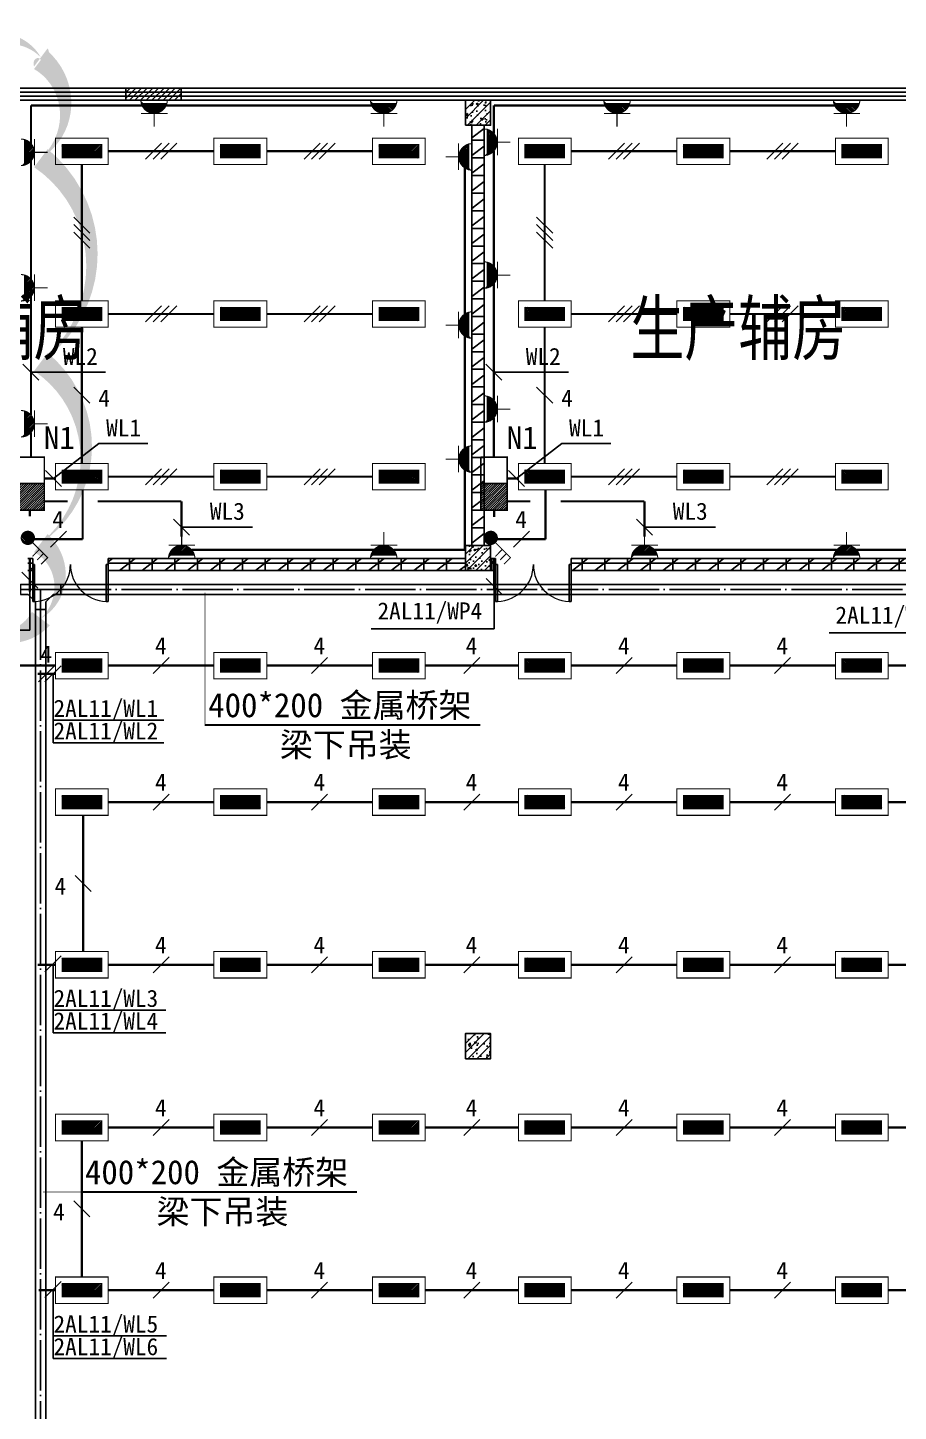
# Model space of a CAD drawing. Header units: millimetres. Extents: x -633009578 to 5705885, y -633235091 to 2571734.
# Drawn here: x 2806670 to 2823974, y 1965543 to 1993039 of the extents above; entities that cross this region are included whole.
import ezdxf

# ---------------------------------------------------------------- set-up
doc = ezdxf.new("R2010")
doc.units = ezdxf.units.MM
doc.header["$LTSCALE"] = 1000
doc.header["$MEASUREMENT"] = 0
doc.linetypes.add('DOTE', pattern=[2.4200000000000004, 2, -0.2, 0.02, -0.2])
doc.layers.get('0').update_dxf_attribs({"color": 9})
for name, color, linetype in [('3T_WOOD', 21, 'Continuous'), ('A-COLUM(柱)', 255, 'Continuous'), ('A-DOOR(门）', 4, 'Continuous'), ('A-F-AREA(计算)', 5, 'Continuous'), ('A-HATH(填充)', 8, 'Continuous'), ('A-TEXT(房间)', 243, 'Continuous'), ('A-WALL(墙)', 255, 'Continuous'), ('A-WINDOW（窗）', 4, 'Continuous'), ('DIM_MODI', 6, 'Continuous'), ('电-强电平面-标注', 3, 'Continuous'), ('电-强电平面-线缆', 3, 'Continuous'), ('电-桥架', 4, 'Continuous'), ('设备-插座', 3, 'Continuous'), ('设备-照明', 3, 'Continuous'), ('设备-箱柜', 3, 'Continuous')]:
    doc.layers.add(name, color=color, linetype=linetype)
doc.styles.add('_TCH', font='simhei.ttf', dxfattribs={"width": 0.75, "bigfont": 'hztxt.shx'})
doc.styles.add('ELEC-DIM', font='simhei.ttf')
doc.styles.add('IDQSTYLE', font='simhei.ttf', dxfattribs={"width": 0.707, "bigfont": 'hztxt.shx'})
pattern_1 = [(0, (-1310557.920547385, -2.793967723846436e-09), (0, 350), []), (37.875, (-1310157.920547385, -2.793967723846436e-09), (-169.61527734408, 218.0766567528281), []), (90, (-1310157.920547385, -2.793967723846436e-09), (-450, 2.755455298081545e-14), [])]

# ---------------------------------------------------------------- blocks, each defined once
blk = doc.blocks.new('$TCHSYS$WIN2D')
for p, q in [((-0.5, 0.5), (0.5, 0.5)), ((0.5, 0.1666666666666666), (-0.5, 0.1666666666666666)), ((0.5, -0.1666666666666667), (-0.5, -0.1666666666666667)), ((-0.4999999999999999, -0.5), (0.5, -0.5))]:
    blk.add_line(p, q)
blk = doc.blocks.new('$DorLib2D$00000002')
for p, q in [((-0.5, -5.684341886080802e-17), (-0.5000000000000007, 0.4875)), ((-0.4750000000000007, 0.4875), (-0.5000000000000007, 0.4875)), ((-0.475, -2.842170943040401e-17), (-0.4750000000000007, 0.4875)), ((0.475, -2.842170943040401e-17), (0.4750000000000007, 0.4875)), ((0.4750000000000007, 0.4875), (0.5000000000000007, 0.4875)), ((0.5, -5.684341886080802e-17), (0.5000000000000007, 0.4875)), ((-0.5, -5.684341886080802e-17), (-0.475, -2.842170943040401e-17)), ((0.5, -5.684341886080802e-17), (0.475, -2.842170943040401e-17))]:
    blk.add_line(p, q)
at = {"lineweight": 13}
for centre, start, end in [((-0.4875, -4.263256414560601e-17), 0, 88.53071641864632), ((0.4875, -4.263256414560601e-17), 91.4692835813537, 180)]:
    blk.add_arc(centre, 0.4875, start, end, dxfattribs=at)
blk = doc.blocks.new('_FZH')
h = blk.add_hatch()
h.set_pattern_fill('钢筋混凝土', color=256, scale=0.1, style=0)
h.set_pattern_definition([(45, (0, 0), (-0.1767766952966369, 0.1767766952966369), []), (50, (0, 0), (0.7172601826007535, -0.06275213498259512), [0.07500000000000001, -0.8250000000000001]), (355, (0, 0), (-0.138751333613, 0.7521921337000119), [0.06, -0.66]), (100.4514, (0.05977168000000001, -0.00522934), (0.5785093817140216, 0.6894395420609536), [0.06374019, -0.701142112]), (46.1842, (0, 0.2), (1.067241048625645, -0.1655190143290181), [0.1125, -1.2375]), (96.6356, (0.088936745, 0.186206693), (0.9346627055487033, 0.9741178709004418), [0.095610288, -1.051713]), (351.1842, (0, 0.2), (0.9346619451336272, 0.9741186009253247), [0.09000000000000001, -0.9900000000000001]), (21, (0.1, 0.15), (0.5969070521184617, -0.4026188906653388), [0.07500000000000001, -0.8250000000000001]), (326, (0.1, 0.15), (0.2433153319215824, 0.7251500450468529), [0.06, -0.66]), (71.4514, (0.149742233, 0.116448394), (0.84022262858149, 0.3225304967099524), [0.06374019, -0.701142112]), (37.50000000000001, (0, 0), (0.01215985531729062, 0.3328938538313115), [0, -0.652, 0, -0.67, 0, -0.6625000000000001]), (7.499999999999999, (0, 0), (0.2630695374421486, 0.3944117118823603), [0, -0.382, 0, -0.637, 0, -0.2525]), (-32.5, (-0.223, 0), (0.533822436172409, -0.02255487173437976), [0, -0.25, 0, -0.78, 0, -1.035]), (-42.5, (-0.323, 0), (0.5831861693423862, 0.1001049823323177), [0, -0.325, 0, -0.518, 0, -0.735])])
h.paths.add_polyline_path([(-0.5, -0.5), (0.5, -0.5), (0.5, 0.5), (-0.5, 0.5)])
blk.add_lwpolyline([(-0.5, -0.5), (0.5, -0.5), (0.5, 0.5), (-0.5, 0.5)], close=True)
blk = doc.blocks.new('9-3-1')
h = blk.add_hatch()
h.set_pattern_fill('ANSI31', color=256, scale=50)
h.set_pattern_definition([(45, (0, 0), (-56.1266007566822, 56.12660075668221), [])])
h.paths.add_polyline_path([(1152740.587886431, 1313862.080887664), (1153840.587886431, 1313862.080887664), (1153840.587886431, 1313622.080887664), (1152740.587886431, 1313622.080887664)])
at = {"layer": 'A-HATH(填充)'}
h = blk.add_hatch(dxfattribs=at)
h.set_pattern_fill('空心砖', color=256, scale=100, style=0)
h.set_pattern_definition(pattern_1)
h.paths.add_polyline_path([(1159620.598288298, 1304772.080887664), (1159860.598288298, 1304772.080887664), (1159860.598288298, 1313122.080887664), (1159620.598288298, 1313122.080887664)])
h = blk.add_hatch(dxfattribs=at)
h.set_pattern_fill('空心砖', color=256, scale=100, style=0)
h.set_pattern_definition(pattern_1)
h.paths.add_polyline_path([(1150790.598288325, 1304512.080887658), (1150790.598288325, 1304272.080887658), (1150890.598288065, 1304272.080887661), (1150890.598288065, 1304512.080887661)])
h = blk.add_hatch(dxfattribs=at)
h.set_pattern_fill('空心砖', color=256, scale=100, style=0)
h.set_pattern_definition(pattern_1)
h.paths.add_polyline_path([(1159490.598288325, 1304272.080887664), (1159490.598288325, 1304512.080887653), (1152390.598288065, 1304512.080887661), (1152390.598288065, 1304272.080887661)])
h = blk.add_hatch(dxfattribs=at)
h.set_pattern_fill('空心砖', color=256, scale=100, style=0)
h.set_pattern_definition(pattern_1)
h.paths.add_polyline_path([(1159990.598288325, 1304512.080887658), (1159990.598288325, 1304272.080887658), (1160090.598288573, 1304272.080887661), (1160090.598288573, 1304512.080887661)])
h = blk.add_hatch(dxfattribs=at)
h.set_pattern_fill('空心砖', color=256, scale=100, style=0)
h.set_pattern_definition(pattern_1)
h.paths.add_polyline_path([(1168690.598288325, 1304272.080887664), (1168690.598288325, 1304512.080887653), (1161590.598288573, 1304512.080887661), (1161590.598288573, 1304272.080887661)])
blk.add_lwpolyline([(1152740.587886431, 1313862.080887664), (1153840.587886431, 1313862.080887664), (1153840.587886431, 1313622.080887664), (1152740.587886431, 1313622.080887664)], close=True)
at = {"layer": 'A-F-AREA(计算)'}
blk.add_lwpolyline([(1121700.575826842, 1313862.080936), (1255980.575826842, 1313862.080936), (1255980.575826842, 1177782.080936), (1121700.575826842, 1177782.080936)], close=True, dxfattribs=at)
at = {"layer": 'A-WALL(墙)'}
for p, q in [((1159620.598288292, 1304772.080887693), (1159620.598288298, 1313122.080887664)), ((1159860.598288349, 1304772.080887693), (1159860.598288298, 1313122.080887664)), ((1150890.598288065, 1304512.080887661), (1150790.598288553, 1304512.080887755)), ((1150890.598288065, 1304272.080887661), (1150890.598288065, 1304512.080887661)), ((1159490.598288553, 1304512.08088764), (1152390.598288065, 1304512.080887661)), ((1152390.598288065, 1304512.080887661), (1152390.598288065, 1304272.080887661)), ((1160090.598288573, 1304512.080887661), (1159990.598288553, 1304512.080888612)), ((1160090.598288573, 1304272.080887661), (1160090.598288573, 1304512.080887661)), ((1168690.598288553, 1304512.080887666), (1161590.598288573, 1304512.080887661)), ((1161590.598288573, 1304512.080887661), (1161590.598288573, 1304272.080887661)), ((1150790.598288553, 1304272.080887577), (1150890.598288065, 1304272.080887661)), ((1152390.598288065, 1304272.080887661), (1159490.598288553, 1304272.080887649)), ((1159990.598288553, 1304272.080887387), (1160090.598288573, 1304272.080887661)), ((1161590.598288573, 1304272.080887661), (1168690.598288553, 1304272.080887658))]:
    blk.add_line(p, q, dxfattribs=at)
at = {"layer": 'DIM_MODI', "color": 8}
blk.add_lwpolyline([(1149590.855249543, 1314470.877249395, 0, 450, 0.5), (1149590.855249543, 1312220.877249395, 0, 450, 0.5), (1149590.855249543, 1310270.877249395, 0, 450, 0.5), (1149590.855249543, 1308770.877249395, 0, 450, 0.5), (1149590.855249543, 1306070.877249395, 0, 450, 0.5), (1149590.855249543, 1304270.877249395, 0, 450, 0.5), (1149590.855249543, 1303319.062357718, 0, 450, 0.5), (1151052.939990796, 1303319.062357718, 0, 450, 0.5), (1151052.939990796, 1304819.062357718, 0, 450, 0.5), (1151052.939990796, 1308419.062357718, 0, 450, 0.5), (1151052.939990796, 1312469.062357718, 0, 450, 0.5), (1151052.939990796, 1314419.062357718, 0, 450, 0.5), (1151052.939990796, 1314470.877249395, 0, 450, 0.5)], format="xyseb", close=True, dxfattribs=at)
at = {"layer": 'A-COLUM(柱)', "xscale": 500, "yscale": 500, "zscale": 500}
for p in [(1159740.598288325, 1313372.080887664), (1159740.598288325, 1304522.080887664), (1159740.598288325, 1294822.080887664)]:
    blk.add_blockref('_FZH', p, dxfattribs=at)
at = {"layer": 'A-DOOR(门）', "extrusion": (0, 0, -1), "xscale": -1500, "yscale": 1500, "zscale": 1500, "rotation": 180}
for p in [(-1151640.598288252, 1304392.080887653), (-1160840.598288512, 1304392.080887653)]:
    blk.add_blockref('$DorLib2D$00000002', p, dxfattribs=at)
at = {"layer": 'A-WINDOW（窗）', "extrusion": (0, 0, -1), "xscale": -50000.04198255227, "yscale": 240, "zscale": 50000.04198255227, "rotation": 180}
blk.add_blockref('$TCHSYS$WIN2D', (-1162840.577297804, 1313742.080887664), dxfattribs=at)
at = {"layer": 'A-TEXT(房间)', "style": '_TCH', "width": 0.75}
for p in [(1147685.128198806, 1308564.934829714), (1162766.132164533, 1308564.934829714)]:
    blk.add_text('生产辅房', height=1050, dxfattribs=at).set_placement(p)
blk = doc.blocks.new('*X353')
at = {"color": 0, "linetype": 'Continuous'}
for p, q in [((277.1059544658493, 221.9516255332986), (279.536990929048, 224.3826619964973)), ((277.1059544658493, 222.2344682457732), (279.2541482165735, 224.3826619964973)), ((277.1059544658493, 222.5173109582479), (278.9713055040988, 224.3826619964973)), ((277.1059544658493, 222.8001536707225), (278.6884627916242, 224.3826619964973)), ((277.1059544658493, 223.0829963831971), (278.4056200791496, 224.3826619964973)), ((277.1059544658493, 223.3658390956717), (278.122777366675, 224.3826619964973)), ((277.1059544658493, 223.6486818081463), (277.8399346542004, 224.3826619964973)), ((277.1059544658493, 223.9315245206209), (277.5570919417257, 224.3826619964973)), ((277.1059544658493, 224.2143672330955), (277.2742492292511, 224.3826619964973)), ((277.3198336415227, 221.8826619964973), (279.8198336415227, 224.3826619964973)), ((277.6026763539973, 221.8826619964973), (280.1026763539973, 224.3826619964973)), ((277.8855190664719, 221.8826619964973), (280.3855190664719, 224.3826619964973)), ((278.1683617789465, 221.8826619964973), (280.6683617789466, 224.3826619964973)), ((278.4512044914212, 221.8826619964973), (280.9512044914212, 224.3826619964973)), ((278.7340472038958, 221.8826619964973), (281.2340472038958, 224.3826619964973)), ((279.0168899163704, 221.8826619964973), (281.5168899163704, 224.3826619964973)), ((279.299732628845, 221.8826619964973), (281.799732628845, 224.3826619964973)), ((279.5825753413196, 221.8826619964973), (282.0825753413196, 224.3826619964973)), ((279.8654180537943, 221.8826619964973), (282.3654180537943, 224.3826619964973)), ((280.1482607662689, 221.8826619964973), (282.6482607662689, 224.3826619964973)), ((280.4311034787435, 221.8826619964973), (282.9311034787435, 224.3826619964973)), ((280.7139461912181, 221.8826619964973), (283.2139461912181, 224.3826619964973)), ((280.9967889036927, 221.8826619964973), (283.4967889036927, 224.3826619964973)), ((281.2796316161674, 221.8826619964973), (283.7796316161674, 224.3826619964973)), ((281.5624743286419, 221.8826619964973), (284.062474328642, 224.3826619964973)), ((281.8453170411166, 221.8826619964973), (284.3453170411166, 224.3826619964973)), ((282.1281597535912, 221.8826619964973), (284.6059544658494, 224.3604567087555)), ((282.4110024660658, 221.8826619964973), (284.6059544658494, 224.0776139962809)), ((282.6938451785405, 221.8826619964973), (284.6059544658494, 223.7947712838063)), ((282.976687891015, 221.8826619964973), (284.6059544658494, 223.5119285713317)), ((283.2595306034897, 221.8826619964973), (284.6059544658494, 223.229085858857)), ((283.5423733159643, 221.8826619964973), (284.6059544658494, 222.9462431463824)), ((283.8252160284389, 221.8826619964973), (284.6059544658494, 222.6634004339078)), ((284.1080587409135, 221.8826619964973), (284.6059544658494, 222.3805577214332)), ((284.3909014533882, 221.8826619964973), (284.6059544658494, 222.0977150089586))]:
    blk.add_line(p, q, dxfattribs=at)
blk = doc.blocks.new('HC000062')
at = {"color": 0, "linetype": 'Continuous', "const_width": 0.2}
for points in [[(-4.97662087547036, 2.499999999999943), (5.023379124529697, 2.499999999999943), (5.023379124529697, -2.500000000000057), (-4.97662087547036, -2.500000000000057), (-4.97662087547036, 2.499999999999943)], [(-3.72662087547036, 1.25), (-3.72662087547036, -1.250000000000057), (3.773379124529697, -1.250000000000057), (3.773379124529697, 1.25), (-3.72662087547036, 1.25)]]:
    blk.add_lwpolyline(points, dxfattribs=at)
at = {"color": 0, "linetype": 'Continuous'}
blk.add_blockref('*X353', (-280.8325753413197, -223.1326619964974), dxfattribs=at)
at = {"color": 0, "style": 'IDQSTYLE', "width": 0.7}
blk.add_attdef('PSFHATT', (7.023379124529697, -2.500000000000057), '', height=2.5, dxfattribs=at)
blk = doc.blocks.new('*X153')
at = {"color": 0, "linetype": 'Continuous'}
for p, q in [((234.7655414724513, 317.9212989399893), (239.3433150387835, 322.4990725063215)), ((234.7655414724513, 318.3455630087012), (238.9190509700716, 322.4990725063215)), ((234.7655414724513, 318.7698270774131), (238.4947869013596, 322.4990725063215)), ((234.7655414724513, 319.1940911461251), (238.0705228326477, 322.4990725063215)), ((234.7655414724513, 319.618355214837), (237.6462587639358, 322.4990725063215)), ((234.7655414724513, 320.0426192835489), (237.2219946952239, 322.4990725063215)), ((234.7655414724513, 320.4668833522609), (236.797730626512, 322.4990725063215)), ((234.7655414724513, 320.8911474209728), (236.3734665578, 322.4990725063215)), ((234.7655414724513, 321.3154114896847), (235.9492024890881, 322.4990725063215)), ((234.7655414724513, 321.7396755583966), (235.5249384203761, 322.4990725063215)), ((234.7655414724513, 322.1639396271086), (235.1006743516642, 322.4990725063215)), ((234.7675791074955, 317.4990725063215), (239.7655414724513, 322.4970348712774)), ((235.1918431762074, 317.4990725063215), (239.7655414724513, 322.0727708025654)), ((235.6161072449193, 317.4990725063215), (239.7655414724513, 321.6485067338535)), ((236.0403713136312, 317.4990725063215), (239.7655414724513, 321.2242426651416)), ((236.4646353823431, 317.4990725063215), (239.7655414724513, 320.7999785964296)), ((236.8888994510551, 317.4990725063215), (239.7655414724513, 320.3757145277177)), ((237.313163519767, 317.4990725063215), (239.7655414724513, 319.9514504590058)), ((237.7374275884789, 317.4990725063215), (239.7655414724513, 319.5271863902939)), ((238.1616916571909, 317.4990725063215), (239.7655414724513, 319.1029223215819)), ((238.5859557259028, 317.4990725063215), (239.7655414724513, 318.67865825287)), ((239.0102197946147, 317.4990725063215), (239.7655414724513, 318.2543941841581)), ((239.4344838633266, 317.4990725063215), (239.7655414724513, 317.8301301154461))]:
    blk.add_line(p, q, dxfattribs=at)
blk = doc.blocks.new('HC000435')
at = {"color": 0, "linetype": 'Continuous'}
blk.add_line((2.5, 0), (-2.5, 0), dxfattribs=at)
at = {"color": 0, "linetype": 'Continuous', "const_width": 0.3}
for points in [[(2.5, 0), (2.5, 5), (-2.5, 5)], [(-2.5, 5), (-2.5, 0)], [(-2.5, 0), (-2.5, -5), (2.5, -5), (2.5, 0)]]:
    blk.add_lwpolyline(points, dxfattribs=at)
at = {"color": 0, "linetype": 'Continuous'}
blk.add_blockref('*X153', (-237.2655414724513, -322.4990725063215), dxfattribs=at)
at = {"color": 0, "style": 'IDQSTYLE', "width": 0.7}
blk.add_attdef('PSFHATT', (4.500000000000028, -5), '', height=2.5, dxfattribs=at)
blk = doc.blocks.new('*X155')
at = {"color": 0, "linetype": 'Continuous'}
for p, q in [((261.9988066744281, 135.850956910748), (263.2375091559566, 137.0896593922765)), ((262.0234026256783, 135.5927101495236), (263.4957559171792, 137.0650634410244)), ((262.0463461952987, 136.1813391440932), (262.9071269225657, 137.0421198713602)), ((262.0884022348038, 135.3748670461744), (263.7135990205094, 137.00006383188)), ((262.1829592200917, 135.1865813189878), (263.9018847477136, 136.9055068466096)), ((262.3023466942452, 135.0231260806666), (264.0653399860179, 136.7861193724393)), ((262.4446987243758, 134.8826353983226), (264.205830668362, 136.6437673423088)), ((262.6100901587723, 134.7651841202445), (264.3232819464568, 136.478375907929)), ((262.8005700291263, 134.6728212781239), (264.4156447885779, 136.2878960375755)), ((263.0211904412342, 134.6105989777572), (264.4778670889456, 136.0672756254685)), ((263.2836307586351, 134.5901965826834), (264.4982694840214, 135.8048353080697)), ((263.6234742990336, 134.6471974106073), (264.4412686561033, 135.464991767677))]:
    blk.add_line(p, q, dxfattribs=at)
blk = doc.blocks.new('HC000111')
at = {"color": 0, "linetype": 'Continuous', "const_width": 0.2}
for points in [[(0.8838834764831975, 2.133883476483163), (3.750000000000091, 5), (5.000000000000091, 3.75)], [(2.221789122165297, 3.388795923702901), (3.514416944097014, 2.132759994237858)], [(2.898879886034229, 4.275409520972289), (4.191507707965946, 3.019373591507303)]]:
    blk.add_lwpolyline(points, dxfattribs=at)
blk.add_lwpolyline([(0.8838834764833108, 0.3661165235168934, 0.1989123673796338), (1.250000000000034, 1.250000000000057, 0.1989123673796269), (0.8838834764832544, 2.13388347648322, 0.1989123673796352), (9.12880881998035e-14, 2.5, 0.1989123673796539), (-0.8838834764830719, 2.13388347648322, 0.1989123673796721), (-1.249999999999966, 1.250000000000057, 0.1989123673796564), (-0.8838834764831855, 0.3661165235168368, 0.198912367379673), (9.087175456556906e-14, 0, 0.198912367379652)], format="xyb", close=True, dxfattribs=at)
at = {"color": 0, "linetype": 'Continuous'}
blk.add_blockref('*X155', (-263.2487560761181, -134.5897099905746), dxfattribs=at)
at = {"color": 0, "style": 'IDQSTYLE', "width": 0.7}
blk.add_attdef('PSFHATT', (7.000000000000091, -1e-08), '', height=2.5, dxfattribs=at)
blk = doc.blocks.new('*X285')
at = {"color": 0, "linetype": 'Continuous'}
for p, q in [((162.2878715788766, 154.9339610545365), (164.4937876543064, 157.1398771299663)), ((159.595646846908, 156.7672197221619), (159.6233466819307, 156.7949195571846)), ((159.6640079704214, 156.5527381332005), (159.9061893944054, 156.7949195571846)), ((159.747532531186, 156.3534199814905), (160.18903210688, 156.7949195571846)), ((159.8446775338837, 156.1677222717137), (160.4718748193546, 156.7949195571846)), ((159.9544025265515, 155.9946045519069), (160.7547175318292, 156.7949195571846)), ((160.0760273856543, 155.833386698535), (161.0375602443038, 156.7949195571846)), ((160.2091522122192, 155.6836688126253), (161.3204029567785, 156.7949195571846)), ((160.3536147760518, 155.5452886639833), (161.6032456692531, 156.7949195571846)), ((160.5094741859558, 155.4183053614127), (161.8860883817277, 156.7949195571846)), ((160.6770167777584, 155.3030052407406), (162.1689310942023, 156.7949195571846)), ((160.8567856433337, 155.1999313938414), (162.451773806677, 156.7949195571846)), ((161.0496413096342, 155.1099443476672), (162.7346165191516, 156.7949195571846)), ((161.2568708631404, 155.0343311886988), (163.0174592316262, 156.7949195571846)), ((161.4803825063601, 154.9750001194438), (163.3003019441008, 156.7949195571846)), ((161.7230685552892, 154.9348434558983), (163.5831446565754, 156.7949195571846)), ((161.9895441276247, 154.9184763157592), (163.86598736905, 156.7949195571846)), ((162.6346011340941, 154.9978478972794), (164.4299008115636, 156.7931475747489)), ((163.0778250055067, 155.1582290562173), (164.2695196526256, 156.3499237033363))]:
    blk.add_line(p, q, dxfattribs=at)
blk = doc.blocks.new('HC001597')
at = {"color": 0, "linetype": 'Continuous', "const_width": 0.2}
for points in [[(0, 1.876521703951876), (0, 4.376521703951876)], [(2.549372027147328, 1.900129832397506), (-2.483025305961492, 1.900129832397506)], [(2.421006983541884, 0), (-2.421006983541884, 0)]]:
    blk.add_lwpolyline(points, dxfattribs=at)
blk.add_lwpolyline([(2.5, -0.6234782960481243, 0.1989123673796542), (1.76776695296634, 1.144288656918215, 0.1989123673796558), (4.205349176516791e-17, 1.876521703951876, 0.1989123673796558), (-1.76776695296634, 1.144288656918216, 0.1989123673796542), (-2.5, -0.6234782960481239)], format="xyb", dxfattribs=at)
at = {"color": 0, "linetype": 'Continuous', "rotation": 180}
blk.add_blockref('*X285', (162.0093508556101, 156.7949195571846), dxfattribs=at)
at = {"color": 0, "style": 'IDQSTYLE', "width": 0.7}
blk.add_attdef('PSFHATT', (4.549372027147328, -0.6234783060481244), '', height=2.5, dxfattribs=at)

msp = doc.modelspace()

# ---------------------------------------------------------------- linework, layer by layer
at = {"layer": '电-强电平面-标注'}
for p, q in [((2809331.547865591, 1990742.029281524), (2809013.349814056, 1990423.831229991)), ((2809481.547865591, 1990742.029281524), (2809163.349814056, 1990423.831229991)), ((2809631.547865591, 1990742.029281524), (2809313.349814056, 1990423.831229991)), ((2812481.547865591, 1990742.029281524), (2812163.349814056, 1990423.831229991)), ((2812631.547865591, 1990742.029281524), (2812313.349814056, 1990423.831229991)), ((2812781.547865591, 1990742.029281524), (2812463.349814056, 1990423.831229991)), ((2818531.547865591, 1990742.029281517), (2818213.349814056, 1990423.831229984)), ((2818681.547865591, 1990742.029281517), (2818363.349814056, 1990423.831229984)), ((2818831.547865591, 1990742.029281517), (2818513.349814056, 1990423.831229984)), ((2821681.547865591, 1990742.029281517), (2821363.349814056, 1990423.831229984)), ((2821831.547865591, 1990742.029281517), (2821513.349814056, 1990423.831229984)), ((2821981.547865591, 1990742.029281517), (2821663.349814056, 1990423.831229984)), ((2807904.093057515, 1988957.164563323), (2807585.895005982, 1989275.362614858)), ((2807904.093057515, 1988807.164563323), (2807585.895005982, 1989125.362614858)), ((2817104.093057515, 1988957.164563316), (2816785.895005982, 1989275.362614851)), ((2817104.093057515, 1988807.164563316), (2816785.895005982, 1989125.362614851)), ((2807904.093057515, 1988657.164563323), (2807585.895005982, 1988975.362614858)), ((2817104.093057515, 1988657.164563316), (2816785.895005982, 1988975.362614851)), ((2809331.547865591, 1987508.695948191), (2809013.349814056, 1987190.497896658)), ((2809481.547865591, 1987508.695948191), (2809163.349814056, 1987190.497896658)), ((2809631.547865591, 1987508.695948191), (2809313.349814056, 1987190.497896658)), ((2812481.547865591, 1987508.695948191), (2812163.349814056, 1987190.497896658)), ((2812631.547865591, 1987508.695948191), (2812313.349814056, 1987190.497896658)), ((2812781.547865591, 1987508.695948191), (2812463.349814056, 1987190.497896658)), ((2818531.547865591, 1987508.695948184), (2818213.349814056, 1987190.49789665)), ((2818681.547865591, 1987508.695948184), (2818363.349814056, 1987190.49789665)), ((2818831.547865591, 1987508.695948184), (2818513.349814056, 1987190.49789665)), ((2821681.547865591, 1987508.695948184), (2821363.349814056, 1987190.49789665)), ((2821831.547865591, 1987508.695948184), (2821513.349814056, 1987190.49789665)), ((2821981.547865591, 1987508.695948184), (2821663.349814056, 1987190.49789665)), ((2806576.400974233, 1986353.099025767), (2806894.599025768, 1986034.900974233)), ((2815776.400974233, 1986353.099025759), (2816094.599025768, 1986034.900974226)), ((2806735.5, 1986194), (2807223.5, 1986194)), ((2807223.5, 1986194), (2808218.436708861, 1986194)), ((2815935.5, 1986193.999999993), (2816423.5, 1986193.999999993)), ((2816423.5, 1986193.999999993), (2817418.436708861, 1986193.999999993)), ((2807904.093057516, 1985573.831229991), (2807585.895005981, 1985892.029281524)), ((2817104.093057516, 1985573.831229984), (2816785.895005981, 1985892.029281517)), ((2807182, 1984077.869160553), (2808083.5, 1984775)), ((2808083.5, 1984775), (2809059.449367089, 1984775)), ((2816382, 1984077.869160546), (2817283.5, 1984774.999999993)), ((2817283.5, 1984774.999999993), (2818259.449367089, 1984774.999999993)), ((2807022.900974232, 1984236.968186318), (2807341.099025768, 1983918.770134787)), ((2809331.547865591, 1984275.362614857), (2809013.349814056, 1983957.164563324)), ((2809481.547865591, 1984275.362614857), (2809163.349814056, 1983957.164563324)), ((2809631.547865591, 1984275.362614857), (2809313.349814056, 1983957.164563324)), ((2812481.547865591, 1984275.362614857), (2812163.349814056, 1983957.164563324)), ((2812631.547865591, 1984275.362614857), (2812313.349814056, 1983957.164563324)), ((2812781.547865591, 1984275.362614857), (2812463.349814056, 1983957.164563324)), ((2816222.900974232, 1984236.968186311), (2816541.099025768, 1983918.77013478)), ((2818531.547865591, 1984275.36261485), (2818213.349814056, 1983957.164563317)), ((2818681.547865591, 1984275.36261485), (2818363.349814056, 1983957.164563317)), ((2818831.547865591, 1984275.36261485), (2818513.349814056, 1983957.164563317)), ((2821681.547865591, 1984275.36261485), (2821363.349814056, 1983957.164563317)), ((2821831.547865591, 1984275.36261485), (2821513.349814056, 1983957.164563317)), ((2821981.547865591, 1984275.36261485), (2821663.349814056, 1983957.164563317)), ((2807441.622489381, 1983033.099025767), (2807123.424437848, 1982714.900974233)), ((2809885.599025767, 1982954.400974233), (2809567.400974233, 1983272.599025767)), ((2809726.5, 1983113.5), (2810145, 1983113.5)), ((2810145, 1983113.5), (2811139.936708861, 1983113.5)), ((2816641.622489381, 1983033.09902576), (2816323.424437848, 1982714.900974225)), ((2819085.599025767, 1982954.400974226), (2818767.400974233, 1983272.599025759)), ((2818926.5, 1983113.499999993), (2819345, 1983113.499999993)), ((2819345, 1983113.499999993), (2820339.936708861, 1983113.499999993)), ((2806552.329540894, 1982218.599025767), (2806870.527592429, 1981900.400974233)), ((2806711.428566662, 1982059.5), (2806711.428566662, 1981065.5)), ((2815783.353404506, 1982091.599025767), (2816101.55145604, 1981773.400974233)), ((2815942.452430273, 1981932.5), (2815942.452430273, 1981093)), ((2815942.452430273, 1981093), (2813496.88281002, 1981093)), ((2806711.428566662, 1981065.5), (2804279.150085649, 1981065.5)), ((2825030.904703062, 1981010), (2822598.626222049, 1981010)), ((2807203.823445668, 1980356.099025767), (2806885.625394135, 1980037.900974233)), ((2807332.599025766, 1980356.099025767), (2807014.400974234, 1980037.900974233)), ((2809481.54786559, 1980521.029281525), (2809163.349814057, 1980202.83122999)), ((2812631.54786559, 1980521.029281525), (2812313.349814057, 1980202.83122999)), ((2815656.547865569, 1980521.029281538), (2815338.349814036, 1980202.831230003)), ((2818681.54786559, 1980521.029281525), (2818363.349814057, 1980202.83122999)), ((2821831.54786559, 1980521.029281525), (2821513.349814057, 1980202.83122999)), ((2807173.5, 1980197), (2807173.5, 1978830)), ((2807173.5, 1979279.5), (2809379.132911392, 1979279.5)), ((2807173.5, 1978830), (2809379.132911392, 1978830)), ((2809481.54786559, 1977808.695948191), (2809163.349814057, 1977490.497896657)), ((2812631.54786559, 1977808.695948191), (2812313.349814057, 1977490.497896657)), ((2815656.547865569, 1977808.695948195), (2815338.349814036, 1977490.49789666)), ((2818681.54786559, 1977808.695948191), (2818363.349814057, 1977490.497896657)), ((2821831.54786559, 1977808.695948191), (2821513.349814057, 1977490.497896657)), ((2807615.59349077, 1976192.029281522), (2807933.791542305, 1975873.831229989)), ((2807332.599025766, 1974592.599025767), (2807014.400974234, 1974274.400974233)), ((2809481.54786559, 1974575.362614858), (2809163.349814057, 1974257.164563323)), ((2812631.54786559, 1974575.362614858), (2812313.349814057, 1974257.164563323)), ((2815656.547865569, 1974575.362614861), (2815338.349814036, 1974257.164563327)), ((2818681.54786559, 1974575.362614858), (2818363.349814057, 1974257.164563323)), ((2821831.54786559, 1974575.362614858), (2821513.349814057, 1974257.164563323)), ((2807173.5, 1974433.5), (2807173.5, 1973066.5)), ((2807173.5, 1973516), (2809419.132911392, 1973516)), ((2807173.5, 1973066.5), (2809419.132911392, 1973066.5)), ((2809481.54786559, 1971342.029281525), (2809163.349814057, 1971023.83122999)), ((2812631.54786559, 1971342.029281525), (2812313.349814057, 1971023.83122999)), ((2815656.547865569, 1971342.029281528), (2815338.349814036, 1971023.831229993)), ((2818681.54786559, 1971342.029281525), (2818363.349814057, 1971023.83122999)), ((2821831.54786559, 1971342.029281525), (2821513.349814057, 1971023.83122999)), ((2807588.349814035, 1969725.362614866), (2807906.54786557, 1969407.164563332)), ((2807332.599025766, 1968121.099025767), (2807014.400974234, 1967802.900974233)), ((2807173.5, 1967962), (2807173.5, 1966595)), ((2809481.54786559, 1968108.695948191), (2809163.349814057, 1967790.497896657)), ((2812631.54786559, 1968108.695948191), (2812313.349814057, 1967790.497896657)), ((2815656.547865569, 1968108.695948195), (2815338.349814036, 1967790.49789666)), ((2818681.54786559, 1968108.695948191), (2818363.349814057, 1967790.497896657)), ((2821831.54786559, 1968108.695948191), (2821513.349814057, 1967790.497896657)), ((2807173.5, 1967044.5), (2809426.632911392, 1967044.5)), ((2807173.5, 1966595), (2809426.632911392, 1966595))]:
    msp.add_line(p, q, dxfattribs=at)
at = {"layer": '电-强电平面-线缆', "color": 1, "linetype": 'Continuous', "const_width": 45}
for points in [[(2806735.5, 1990737.16753806), (2806735.5, 1991494.5)], [(2806735.5, 1991494.5), (2808942.457099674, 1991494.5)], [(2809423.542900326, 1991494.5), (2813505.457099674, 1991494.5)], [(2815935.5, 1990937.667538053), (2815935.5, 1991494.499999993)], [(2815935.5, 1991494.499999993), (2818142.457099674, 1991494.499999993)], [(2818623.542900326, 1991494.499999993), (2822705.457099674, 1991494.499999993)], [(2808272.448839824, 1990582.930255757), (2810372.448839824, 1990582.930255757)], [(2811422.448839824, 1990582.930255757), (2813522.448839824, 1990582.930255757)], [(2815935.5, 1985635.167538053), (2815935.5, 1990587.332461932)], [(2817472.448839824, 1990582.93025575), (2819572.448839824, 1990582.93025575)], [(2820622.448839824, 1990582.93025575), (2822722.448839824, 1990582.93025575)], [(2806735.5, 1985342.66753806), (2806735.5, 1990386.832461939)], [(2807744.994031748, 1990320.430255757), (2807744.994031748, 1987612.096922424)], [(2815356.203309018, 1984686.114384917), (2815356.203309018, 1990251.385615068)], [(2816944.994031748, 1990320.43025575), (2816944.994031748, 1987612.096922417)], [(2808272.448839824, 1987349.596922424), (2810372.448839824, 1987349.596922424)], [(2811422.448839824, 1987349.596922424), (2813522.448839824, 1987349.596922424)], [(2817472.448839824, 1987349.596922417), (2819572.448839824, 1987349.596922417)], [(2820622.448839824, 1987349.596922417), (2822722.448839824, 1987349.596922417)], [(2807744.994031748, 1987087.096922424), (2807744.994031748, 1984378.763589091)], [(2816944.994031748, 1987087.096922417), (2816944.994031748, 1984378.763589083)], [(2815935.5, 1984502.499999993), (2815935.5, 1985284.832461932)], [(2806735.5, 1984502.5), (2806735.5, 1984992.332461939)], [(2808272.448839824, 1984116.263589091), (2810372.448839824, 1984116.263589091)], [(2811422.448839824, 1984116.263589091), (2813522.448839824, 1984116.263589091)], [(2815356.203309018, 1982664), (2815356.203309018, 1984246.885615068)], [(2817472.448839824, 1984116.263589083), (2819572.448839824, 1984116.263589083)], [(2820622.448839824, 1984116.263589083), (2822722.448839824, 1984116.263589083)], [(2807000.5, 1984077.869160553), (2807222.448839803, 1984077.869160553)], [(2807763.127984136, 1982874), (2807763.127984136, 1983853.763589084)], [(2816200.5, 1984077.869160546), (2816422.448839803, 1984077.869160546)], [(2816963.127984136, 1982873.999999993), (2816963.127984136, 1983853.763589077)], [(2807000.5, 1983625.797569731), (2807463.127984136, 1983625.797569731)], [(2808063.127984136, 1983625.797569731), (2809726.5, 1983625.797569731)], [(2809726.5, 1983625.797569731), (2809726.5, 1982927.5)], [(2816200.5, 1983625.797569724), (2816663.127984136, 1983625.797569724)], [(2817263.127984136, 1983625.797569724), (2818926.5, 1983625.797569724)], [(2818926.5, 1983625.797569724), (2818926.5, 1982927.499999993)], [(2806711.428566662, 1983326.111549793), (2806711.428566662, 1983452.5)], [(2815942.452430273, 1983312.099546788), (2815942.452430273, 1983452.499999993)], [(2806801.918943093, 1982874), (2807763.127984136, 1982874)], [(2816001.918943093, 1982873.999999993), (2816963.127984136, 1982873.999999993)], [(2806711.428566662, 1981828.5), (2806711.428566662, 1982474.888450207)], [(2809927.18821713, 1982664), (2813549.81178287, 1982664)], [(2813942.18821713, 1982664), (2815356.203309018, 1982664)], [(2815942.452430273, 1981876.5), (2815942.452430273, 1982488.900453197)], [(2819127.18821713, 1982663.999999993), (2822749.81178287, 1982663.999999993)], [(2823142.18821713, 1982663.999999993), (2824556.203309018, 1982663.999999993)], [(2805372.448839803, 1980361.930255771), (2807222.448839803, 1980361.930255771)], [(2808272.448839824, 1980361.930255757), (2810372.448839824, 1980361.930255757)], [(2811422.448839824, 1980361.930255757), (2813522.448839824, 1980361.930255757)], [(2814572.448839803, 1980361.930255771), (2816422.448839803, 1980361.930255771)], [(2817472.448839824, 1980361.930255757), (2819572.448839824, 1980361.930255757)], [(2820622.448839824, 1980361.930255757), (2822722.448839824, 1980361.930255757)], [(2823772.448839803, 1980361.930255771), (2826122.448839803, 1980361.930255771)], [(2806867, 1980197), (2807222.448839803, 1980197)], [(2808272.448839824, 1977649.596922424), (2810372.448839824, 1977649.596922424)], [(2811422.448839824, 1977649.596922424), (2813522.448839824, 1977649.596922424)], [(2814572.448839803, 1977649.596922427), (2816422.448839803, 1977649.596922427)], [(2817472.448839824, 1977649.596922424), (2819572.448839824, 1977649.596922424)], [(2820622.448839824, 1977649.596922424), (2822722.448839824, 1977649.596922424)], [(2823772.448839803, 1977649.596922427), (2826122.448839803, 1977649.596922427)], [(2807774.692516537, 1974678.763589084), (2807774.692516537, 1977387.096922427)], [(2806868.5, 1974416.263589084), (2807222.448839803, 1974416.263589084)], [(2808272.448839824, 1974416.263589091), (2810372.448839824, 1974416.263589091)], [(2811422.448839824, 1974416.263589091), (2813522.448839824, 1974416.263589091)], [(2814572.448839803, 1974416.263589094), (2816422.448839803, 1974416.263589094)], [(2817472.448839824, 1974416.263589091), (2819572.448839824, 1974416.263589091)], [(2820622.448839824, 1974416.263589091), (2822722.448839824, 1974416.263589091)], [(2823772.448839803, 1974416.263589094), (2826122.448839803, 1974416.263589094)], [(2808272.448839824, 1971182.930255757), (2810372.448839824, 1971182.930255757)], [(2811422.448839824, 1971182.930255757), (2813522.448839824, 1971182.930255757)], [(2814572.448839803, 1971182.930255761), (2816422.448839803, 1971182.930255761)], [(2817472.448839824, 1971182.930255757), (2819572.448839824, 1971182.930255757)], [(2820622.448839824, 1971182.930255757), (2822722.448839824, 1971182.930255757)], [(2823772.448839803, 1971182.930255761), (2826122.448839803, 1971182.930255761)], [(2807747.448839803, 1968212.096922427), (2807747.448839803, 1970920.430255771)], [(2806888.5, 1967949.596922427), (2807222.448839803, 1967949.596922427)], [(2808272.448839824, 1967949.596922424), (2810372.448839824, 1967949.596922424)], [(2811422.448839824, 1967949.596922424), (2813522.448839824, 1967949.596922424)], [(2814572.448839803, 1967949.596922427), (2816422.448839803, 1967949.596922427)], [(2817472.448839824, 1967949.596922424), (2819572.448839824, 1967949.596922424)], [(2820622.448839824, 1967949.596922424), (2822722.448839824, 1967949.596922424)], [(2823772.448839803, 1967949.596922427), (2826122.448839803, 1967949.596922427)]]:
    msp.add_lwpolyline(points, dxfattribs=at)
at = {"layer": '电-桥架', "color": 5, "linetype": 'DOTE', "ltscale": 0.5}
for p, q in [((2806928, 1981876.5), (2806528, 1981876.5)), ((2806928, 1981876.5), (2807328, 1981876.5)), ((2806928, 1981876.5), (2806928.000000608, 1981476.5)), ((2807328, 1981876.5), (2846175.454452639, 1981876.5)), ((2806928.000000608, 1981476.5), (2806928.00003235, 1960593.5))]:
    msp.add_line(p, q, dxfattribs=at)
at = {"layer": '电-桥架', "ltscale": 0.5}
for points in [[(2806528, 1981776.5), (2806678, 1981776.5), (2806828.00000038, 1981626.499999848), (2806828.000000608, 1981476.499999848), (2807028.000000608, 1981476.500000151), (2807028.00000038, 1981626.500000151), (2807178, 1981776.5), (2807328, 1981776.5), (2807328, 1981976.5), (2806528, 1981976.5)], [(2846175.45445264, 1981776.5), (2807328, 1981776.5), (2807328, 1981976.5), (2846175.454452639, 1981976.5)], [(2806828.00003235, 1960593.499999847), (2806828.000000608, 1981476.499999847), (2807028.000000608, 1981476.500000152), (2807028.00003235, 1960593.500000152)]]:
    msp.add_lwpolyline(points, close=True, dxfattribs=at)
at = {"layer": '设备-箱柜', "color": 6}
for points in [[(2810193.907399133, 1981813.5, 12, 12, 0), (2810193.907399133, 1979180.92788831, 12, 12, 0), (2810193.907399133, 1979180.92788831, 36, 36, 0), (2815665.851151473, 1979180.92788831, 36, 36, 0)], [(2806976.700002362, 1969900.699425386, 12, 12, 0), (2807744.184925182, 1969900.699425386, 12, 12, 0), (2807744.184925182, 1969900.699425386, 36, 36, 0), (2813216.128677522, 1969900.699425386, 36, 36, 0)]]:
    msp.add_lwpolyline(points, format="xyseb", dxfattribs=at)

# ---------------------------------------------------------------- block references
at = {"layer": '3T_WOOD'}
msp.add_blockref('9-3-1', (1655879.395743424, 677977.51603476), dxfattribs=at)
at = {"layer": '设备-插座', "yscale": 105, "zscale": 105}
for p, xscale, rotation in [((2809183, 1991534.131701339), -105, 180), ((2813746, 1991534.131701339), -105, 180), ((2818383, 1991534.131701332), -105, 180), ((2822946, 1991534.131701332), -105, 180), ((2815805.459252865, 1990762.499999993), -105, 270), ((2806605.459252865, 1990562), -105, 270), ((2815434.528810631, 1990470.999999993), 105, 90), ((2815805.459252865, 1988122.499999993), -105, 270), ((2806605.459252865, 1987869.5), -105, 270), ((2815434.528810631, 1987128.999999993), 105, 90), ((2815805.459252865, 1985459.999999993), -105, 270), ((2806605.459252865, 1985167.5), -105, 270), ((2815434.528810631, 1984466.499999993), 105, 90)]:
    msp.add_blockref('HC001597', p, dxfattribs=dict(at, xscale=xscale, rotation=rotation))
at = {"layer": '设备-插座', "xscale": 105, "yscale": 105, "zscale": 105}
for p in [(2809731, 1982555.062143533), (2813746, 1982555.062143533), (2818931, 1982555.062143526), (2822946, 1982555.062143526)]:
    msp.add_blockref('HC001597', p, dxfattribs=at)
at = {"layer": '设备-照明', "xscale": 105, "yscale": 105, "zscale": 105}
for p in [(2807744.994031727, 1990582.930255771), (2810894.994031727, 1990582.930255771), (2814044.994031727, 1990582.930255771), (2816944.994031727, 1990582.930255763), (2820094.994031727, 1990582.930255763), (2823244.994031727, 1990582.930255763), (2807744.994031727, 1987349.596922427), (2810894.994031727, 1987349.596922427), (2814044.994031727, 1987349.596922427), (2816944.994031727, 1987349.59692242), (2820094.994031727, 1987349.59692242), (2823244.994031727, 1987349.59692242), (2807744.994031727, 1984116.263589084), (2810894.994031727, 1984116.263589084), (2814044.994031727, 1984116.263589084), (2816944.994031727, 1984116.263589077), (2820094.994031727, 1984116.263589077), (2823244.994031727, 1984116.263589077), (2807744.994031727, 1980361.930255771), (2810894.994031727, 1980361.930255771), (2814044.994031727, 1980361.930255771), (2816944.994031727, 1980361.930255771), (2820094.994031727, 1980361.930255771), (2823244.994031727, 1980361.930255771), (2807744.994031727, 1977649.596922427), (2810894.994031727, 1977649.596922427), (2814044.994031727, 1977649.596922427), (2816944.994031727, 1977649.596922427), (2820094.994031727, 1977649.596922427), (2823244.994031727, 1977649.596922427), (2807744.994031727, 1974416.263589084), (2810894.994031727, 1974416.263589084), (2814044.994031727, 1974416.263589084), (2816944.994031727, 1974416.263589084), (2820094.994031727, 1974416.263589084), (2823244.994031727, 1974416.263589084), (2807744.994031727, 1971182.930255771), (2810894.994031727, 1971182.930255771), (2814044.994031727, 1971182.930255771), (2816944.994031727, 1971182.930255771), (2820094.994031727, 1971182.930255771), (2823244.994031727, 1971182.930255771), (2807744.994031727, 1967949.596922427), (2810894.994031727, 1967949.596922427), (2814044.994031727, 1967949.596922427), (2816944.994031727, 1967949.596922427), (2820094.994031727, 1967949.596922427), (2823244.994031727, 1967949.596922427)]:
    msp.add_blockref('HC000062', p, dxfattribs=at)
at = {"layer": '设备-照明', "xscale": 105, "yscale": 105, "zscale": 105, "rotation": 270}
for p in [(2806542.122015864, 1982900.5), (2815742.122015864, 1982900.499999993)]:
    msp.add_blockref('HC000111', p, dxfattribs=at)
at = {"layer": '设备-箱柜', "xscale": 105, "yscale": 105, "zscale": 105}
for p in [(2806738, 1983977.5), (2815938, 1983977.499999993)]:
    msp.add_blockref('HC000435', p, dxfattribs=at)

# ---------------------------------------------------------------- texts
at = {"layer": '电-强电平面-标注', "style": 'ELEC-DIM'}
for s, height, p in [('WL2', 339.8734177215189, (2807369.702531645, 1986336.405063291)), ('WL2', 339.8734177215189, (2816569.702531645, 1986336.405063284)), ('4', 339.8734177215189, (2808073.475044406, 1985507.93025576)), ('4', 339.8734177215189, (2817273.475044406, 1985507.930255753)), ('WL1', 339.8734177215189, (2808229.702531645, 1984917.405063291)), ('WL1', 339.8734177215189, (2817429.702531645, 1984917.405063284)), ('N1', 450, (2806992, 1984665)), ('N1', 450, (2816192, 1984664.999999993)), ('WL3', 339.8734177215189, (2810291.202531645, 1983259.702531646)), ('WL3', 339.8734177215189, (2819491.202531645, 1983259.702531638)), ('4', 339.8734177215189, (2807161.00447627, 1983099)), ('4', 339.8734177215189, (2816361.00447627, 1983098.999999993)), ('2AL11/WP4', 339.8734177215189, (2813622.199265715, 1981279.075949367)), ('2AL11/WP5', 339.8734177215189, (2822723.942677745, 1981196.075949367)), ('4', 339.8734177215189, (2809200.92985248, 1980586.930255757)), ('4', 339.8734177215189, (2812350.92985248, 1980586.930255757)), ('4', 339.8734177215189, (2815375.929852459, 1980586.930255771)), ('4', 339.8734177215189, (2818400.92985248, 1980586.930255757)), ('4', 339.8734177215189, (2821550.92985248, 1980586.930255757)), ('4', 339.8734177215189, (2806923.205432557, 1980422)), ('2AL11/WL1', 339.8734177215189, (2807182.999999999, 1979343.5)), ('2AL11/WL2', 339.8734177215189, (2807182.999999999, 1978894)), ('4', 339.8734177215189, (2809200.92985248, 1977874.596922424)), ('4', 339.8734177215189, (2812350.92985248, 1977874.596922424)), ('4', 339.8734177215189, (2815375.929852459, 1977874.596922427)), ('4', 339.8734177215189, (2818400.92985248, 1977874.596922424)), ('4', 339.8734177215189, (2821550.92985248, 1977874.596922424)), ('4', 339.8734177215189, (2807203.173529196, 1975807.930255753)), ('4', 339.8734177215189, (2809200.92985248, 1974641.263589091)), ('4', 339.8734177215189, (2812350.92985248, 1974641.263589091)), ('4', 339.8734177215189, (2815375.929852459, 1974641.263589094)), ('4', 339.8734177215189, (2818400.92985248, 1974641.263589091)), ('4', 339.8734177215189, (2821550.92985248, 1974641.263589091)), ('2AL11/WL3', 339.8734177215189, (2807182.999999999, 1973580)), ('2AL11/WL4', 339.8734177215189, (2807182.999999999, 1973130.5)), ('4', 339.8734177215189, (2809200.92985248, 1971407.930255757)), ('4', 339.8734177215189, (2812350.92985248, 1971407.930255757)), ('4', 339.8734177215189, (2815375.929852459, 1971407.930255761)), ('4', 339.8734177215189, (2818400.92985248, 1971407.930255757)), ('4', 339.8734177215189, (2821550.92985248, 1971407.930255757)), ('4', 339.8734177215189, (2807175.929852461, 1969341.263589097)), ('4', 339.8734177215189, (2809200.92985248, 1968174.596922424)), ('4', 339.8734177215189, (2812350.92985248, 1968174.596922424)), ('4', 339.8734177215189, (2815375.929852459, 1968174.596922427)), ('4', 339.8734177215189, (2818400.92985248, 1968174.596922424)), ('4', 339.8734177215189, (2821550.92985248, 1968174.596922424)), ('2AL11/WL5', 339.8734177215189, (2807182.999999999, 1967108.5)), ('2AL11/WL6', 339.8734177215189, (2807182.999999999, 1966659))]:
    msp.add_text(s, height=height, dxfattribs=at).set_placement(p)
at = {"layer": '设备-箱柜', "color": 6, "style": 'ELEC-DIM'}
for s, p in [('400*200 金属桥架', (2810257.73719998, 1979336.69101222)), ('梁下吊装', (2811682.201842426, 1978549.228462924)), ('400*200 金属桥架', (2807808.014726029, 1970056.462549296)), ('梁下吊装', (2809232.479368475, 1969269))]:
    msp.add_text(s, height=480, dxfattribs=at).set_placement(p)

doc.saveas('drawing.dxf')
